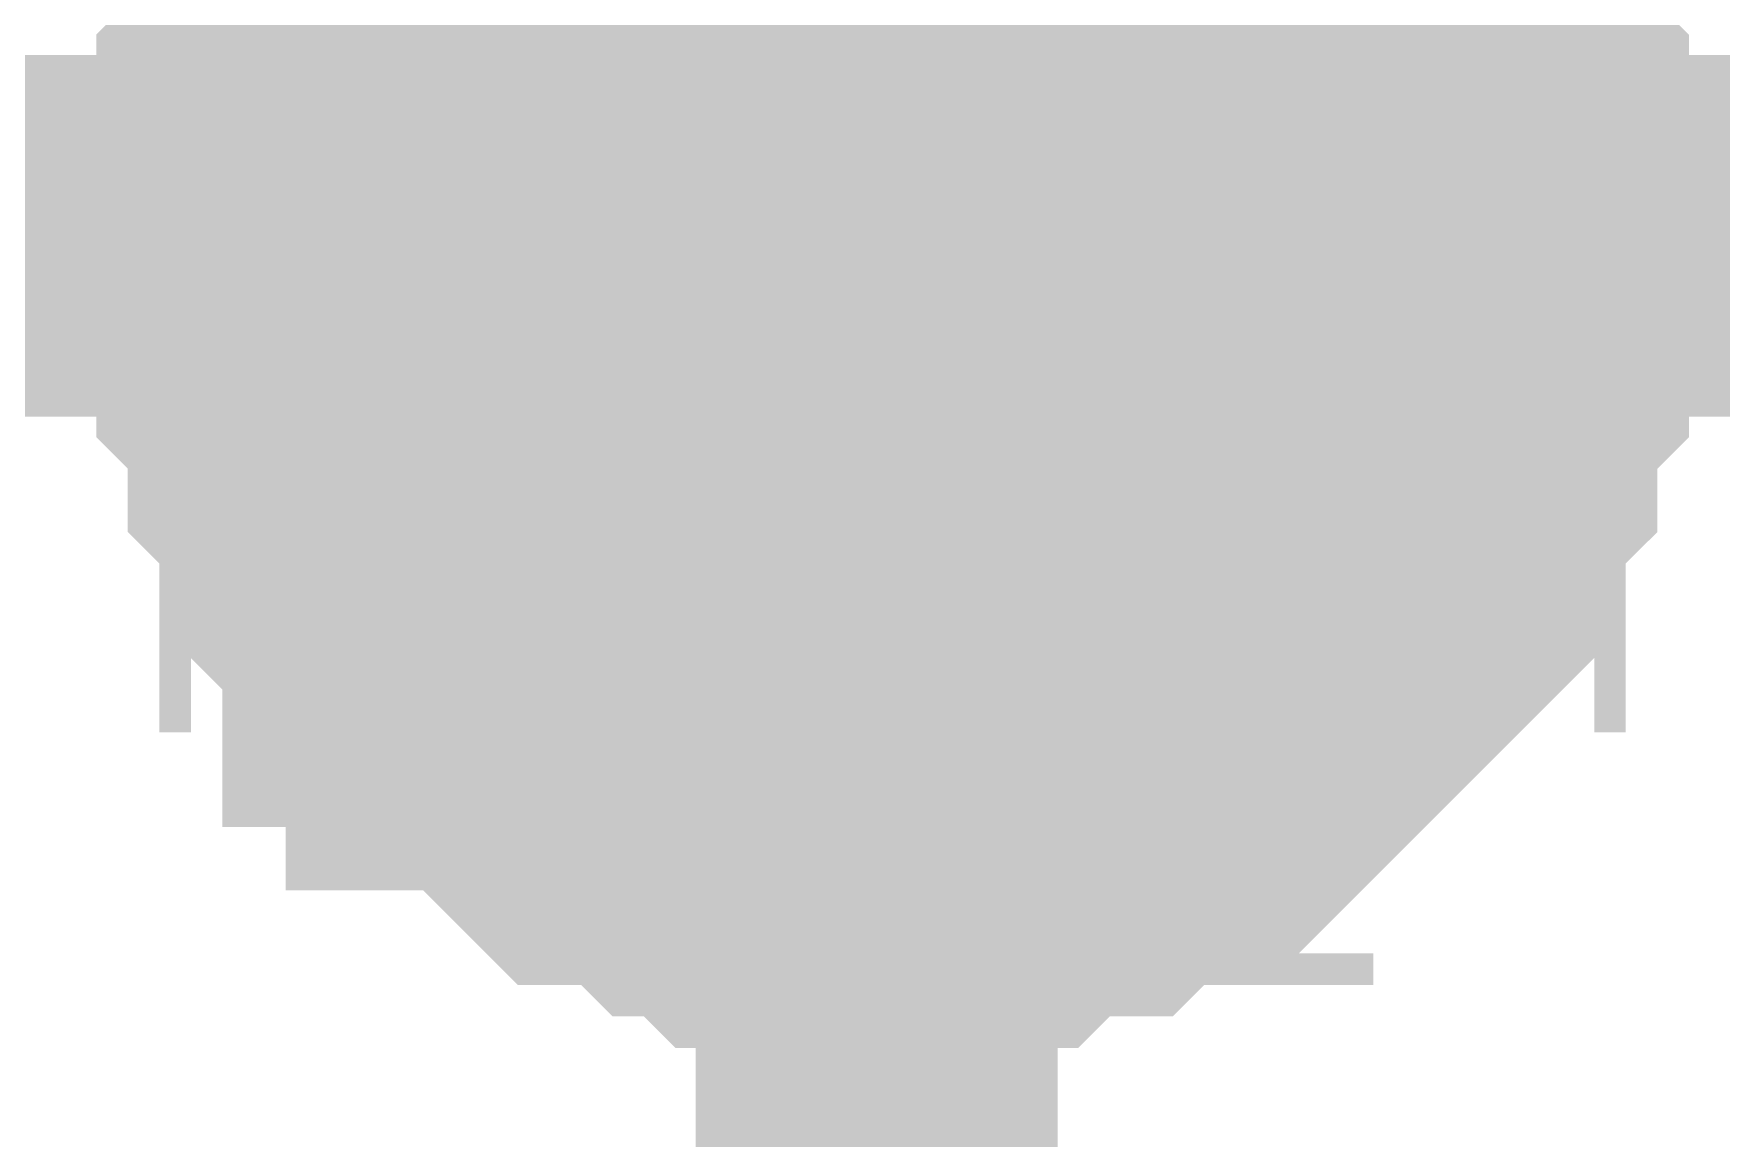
# Model space of a CAD drawing. Header units: inches. Extents: x 0 to 841, y 0 to 594.
# Drawn here: x 609.304 to 610.701, y 396.751 to 397.666 of the extents above; entities that cross this region are included whole.
import ezdxf

# ---------------------------------------------------------------- set-up
doc = ezdxf.new("R2010")
doc.units = ezdxf.units.IN
doc.layers.add('Sheet', color=255, linetype='Continuous')

msp = doc.modelspace()

# ---------------------------------------------------------------- linework, layer by layer
at = {"layer": 'Sheet'}
for points in [[(610.002, 397.4982, 0.2997, 0.2997, 0), (610.002, 372.4912, 0.2997, 0.2997, 0), (610.002, 329.9768, 0.2997, 0.2997, 0), (782.5188, 329.9768, 0.2997, 0.2997, 0), (782.5188, 437.4779, 0.2997, 0.2997, 0), (790.0184, 437.4779, 0.2997, 0.2997, 0)], [(609.5055, 397.4982, 0.2997, 0.2997, 0), (609.5055, 397.5243, 0.2997, 0.2997, 0), (609.5055, 397.5504, 0.2997, 0.2997, 0), (609.5055, 397.5765, 0.2997, 0.2997, 0), (609.5055, 397.6027, 0.2997, 0.2997, 0), (609.5316, 397.6288, 0.2997, 0.2997, 0), (609.5316, 397.6288, 0.2997, 0.2997, 0), (609.5316, 397.6549, 0.2997, 0.2997, 0), (609.5578, 397.6811, 0.2997, 0.2997, 0), (609.5578, 397.7072, 0.2997, 0.2997, 0), (609.5578, 397.7333, 0.2997, 0.2997, 0), (609.5839, 397.7595, 0.2997, 0.2997, 0), (609.5839, 397.7595, 0.2997, 0.2997, 0), (609.61, 397.7856, 0.2997, 0.2997, 0), (609.61, 397.8117, 0.2997, 0.2997, 0), (609.6362, 397.8379, 0.2997, 0.2997, 0)], [(609.5055, 397.4982, 0.2997, 0.2997, 0), (609.5055, 397.5243, 0.2997, 0.2997, 0), (609.5055, 397.5504, 0.2997, 0.2997, 0), (609.5055, 397.5765, 0.2997, 0.2997, 0), (609.5055, 397.6027, 0.2997, 0.2997, 0), (609.5316, 397.6288, 0.2997, 0.2997, 0), (609.5316, 397.6288, 0.2997, 0.2997, 0), (609.5316, 397.6549, 0.2997, 0.2997, 0), (609.5578, 397.6811, 0.2997, 0.2997, 0), (609.5578, 397.7072, 0.2997, 0.2997, 0), (609.5578, 397.7333, 0.2997, 0.2997, 0), (609.5839, 397.7595, 0.2997, 0.2997, 0), (609.5839, 397.7595, 0.2997, 0.2997, 0), (609.61, 397.7856, 0.2997, 0.2997, 0), (609.61, 397.8117, 0.2997, 0.2997, 0), (609.6362, 397.8379, 0.2997, 0.2997, 0)], [(609.5055, 397.4982, 0.2997, 0.2997, 0), (609.5055, 397.5243, 0.2997, 0.2997, 0), (609.5055, 397.5504, 0.2997, 0.2997, 0), (609.5055, 397.5765, 0.2997, 0.2997, 0), (609.5055, 397.6027, 0.2997, 0.2997, 0), (609.5316, 397.6288, 0.2997, 0.2997, 0), (609.5316, 397.6288, 0.2997, 0.2997, 0), (609.5316, 397.6549, 0.2997, 0.2997, 0), (609.5578, 397.6811, 0.2997, 0.2997, 0), (609.5578, 397.7072, 0.2997, 0.2997, 0), (609.5578, 397.7333, 0.2997, 0.2997, 0), (609.5839, 397.7595, 0.2997, 0.2997, 0), (609.5839, 397.7595, 0.2997, 0.2997, 0), (609.61, 397.7856, 0.2997, 0.2997, 0), (609.61, 397.8117, 0.2997, 0.2997, 0), (609.6362, 397.8379, 0.2997, 0.2997, 0)], [(609.5055, 397.4982, 0.2997, 0.2997, 0), (609.5055, 397.5243, 0.2997, 0.2997, 0), (609.5055, 397.5504, 0.2997, 0.2997, 0), (609.5055, 397.5765, 0.2997, 0.2997, 0), (609.5055, 397.6027, 0.2997, 0.2997, 0), (609.5316, 397.6288, 0.2997, 0.2997, 0), (609.5316, 397.6288, 0.2997, 0.2997, 0), (609.5316, 397.6549, 0.2997, 0.2997, 0), (609.5578, 397.6811, 0.2997, 0.2997, 0), (609.5578, 397.7072, 0.2997, 0.2997, 0), (609.5578, 397.7333, 0.2997, 0.2997, 0), (609.5839, 397.7595, 0.2997, 0.2997, 0), (609.5839, 397.7595, 0.2997, 0.2997, 0), (609.61, 397.7856, 0.2997, 0.2997, 0), (609.61, 397.8117, 0.2997, 0.2997, 0), (609.6362, 397.8379, 0.2997, 0.2997, 0)], [(610.394, 397.8379, 0.2997, 0.2997, 0), (610.394, 397.8117, 0.2997, 0.2997, 0), (610.4201, 397.7856, 0.2997, 0.2997, 0), (610.4462, 397.7595, 0.2997, 0.2997, 0), (610.4462, 397.7595, 0.2997, 0.2997, 0), (610.4723, 397.7333, 0.2997, 0.2997, 0), (610.4723, 397.7072, 0.2997, 0.2997, 0), (610.4723, 397.6811, 0.2997, 0.2997, 0), (610.4985, 397.6549, 0.2997, 0.2997, 0), (610.4985, 397.6288, 0.2997, 0.2997, 0), (610.4985, 397.6288, 0.2997, 0.2997, 0), (610.5246, 397.6027, 0.2997, 0.2997, 0), (610.5246, 397.5765, 0.2997, 0.2997, 0), (610.5246, 397.5504, 0.2997, 0.2997, 0), (610.5246, 397.5243, 0.2997, 0.2997, 0), (610.5246, 397.4982, 0.2997, 0.2997, 0)], [(610.394, 397.8379, 0.2997, 0.2997, 0), (610.394, 397.8117, 0.2997, 0.2997, 0), (610.4201, 397.7856, 0.2997, 0.2997, 0), (610.4462, 397.7595, 0.2997, 0.2997, 0), (610.4462, 397.7595, 0.2997, 0.2997, 0), (610.4723, 397.7333, 0.2997, 0.2997, 0), (610.4723, 397.7072, 0.2997, 0.2997, 0), (610.4723, 397.6811, 0.2997, 0.2997, 0), (610.4985, 397.6549, 0.2997, 0.2997, 0), (610.4985, 397.6288, 0.2997, 0.2997, 0), (610.4985, 397.6288, 0.2997, 0.2997, 0), (610.5246, 397.6027, 0.2997, 0.2997, 0), (610.5246, 397.5765, 0.2997, 0.2997, 0), (610.5246, 397.5504, 0.2997, 0.2997, 0), (610.5246, 397.5243, 0.2997, 0.2997, 0), (610.5246, 397.4982, 0.2997, 0.2997, 0)], [(610.394, 397.8379, 0.2997, 0.2997, 0), (610.394, 397.8117, 0.2997, 0.2997, 0), (610.4201, 397.7856, 0.2997, 0.2997, 0), (610.4462, 397.7595, 0.2997, 0.2997, 0), (610.4462, 397.7595, 0.2997, 0.2997, 0), (610.4723, 397.7333, 0.2997, 0.2997, 0), (610.4723, 397.7072, 0.2997, 0.2997, 0), (610.4723, 397.6811, 0.2997, 0.2997, 0), (610.4985, 397.6549, 0.2997, 0.2997, 0), (610.4985, 397.6288, 0.2997, 0.2997, 0), (610.4985, 397.6288, 0.2997, 0.2997, 0), (610.5246, 397.6027, 0.2997, 0.2997, 0), (610.5246, 397.5765, 0.2997, 0.2997, 0), (610.5246, 397.5504, 0.2997, 0.2997, 0), (610.5246, 397.5243, 0.2997, 0.2997, 0), (610.5246, 397.4982, 0.2997, 0.2997, 0)], [(610.394, 397.8379, 0.2997, 0.2997, 0), (610.394, 397.8117, 0.2997, 0.2997, 0), (610.4201, 397.7856, 0.2997, 0.2997, 0), (610.4462, 397.7595, 0.2997, 0.2997, 0), (610.4462, 397.7595, 0.2997, 0.2997, 0), (610.4723, 397.7333, 0.2997, 0.2997, 0), (610.4723, 397.7072, 0.2997, 0.2997, 0), (610.4723, 397.6811, 0.2997, 0.2997, 0), (610.4985, 397.6549, 0.2997, 0.2997, 0), (610.4985, 397.6288, 0.2997, 0.2997, 0), (610.4985, 397.6288, 0.2997, 0.2997, 0), (610.5246, 397.6027, 0.2997, 0.2997, 0), (610.5246, 397.5765, 0.2997, 0.2997, 0), (610.5246, 397.5504, 0.2997, 0.2997, 0), (610.5246, 397.5243, 0.2997, 0.2997, 0), (610.5246, 397.4982, 0.2997, 0.2997, 0)], [(609.5055, 397.4982, 0.0991, 0.0991, 0), (609.5055, 397.5243, 0.0991, 0.0991, 0), (609.5055, 397.5504, 0.0991, 0.0991, 0), (609.5055, 397.5765, 0.0991, 0.0991, 0), (609.5055, 397.6027, 0.0991, 0.0991, 0), (609.5316, 397.6288, 0.0991, 0.0991, 0), (609.5316, 397.6288, 0.0991, 0.0991, 0), (609.5316, 397.6549, 0.0991, 0.0991, 0), (609.5578, 397.6811, 0.0991, 0.0991, 0), (609.5578, 397.7072, 0.0991, 0.0991, 0), (609.5578, 397.7333, 0.0991, 0.0991, 0)], [(609.5055, 397.4982, 0.0991, 0.0991, 0), (609.5055, 397.5243, 0.0991, 0.0991, 0), (609.5055, 397.5504, 0.0991, 0.0991, 0), (609.5055, 397.5765, 0.0991, 0.0991, 0), (609.5055, 397.6027, 0.0991, 0.0991, 0), (609.5316, 397.6288, 0.0991, 0.0991, 0), (609.5316, 397.6288, 0.0991, 0.0991, 0), (609.5316, 397.6549, 0.0991, 0.0991, 0), (609.5578, 397.6811, 0.0991, 0.0991, 0), (609.5578, 397.7072, 0.0991, 0.0991, 0), (609.5578, 397.7333, 0.0991, 0.0991, 0)], [(609.5055, 397.4982, 0.0991, 0.0991, 0), (609.5055, 397.5243, 0.0991, 0.0991, 0), (609.5055, 397.5504, 0.0991, 0.0991, 0), (609.5055, 397.5765, 0.0991, 0.0991, 0), (609.5055, 397.6027, 0.0991, 0.0991, 0), (609.5316, 397.6288, 0.0991, 0.0991, 0), (609.5316, 397.6288, 0.0991, 0.0991, 0), (609.5316, 397.6549, 0.0991, 0.0991, 0), (609.5578, 397.6811, 0.0991, 0.0991, 0), (609.5578, 397.7072, 0.0991, 0.0991, 0), (609.5578, 397.7333, 0.0991, 0.0991, 0)], [(609.5055, 397.4982, 0.0991, 0.0991, 0), (609.5055, 397.5243, 0.0991, 0.0991, 0), (609.5055, 397.5504, 0.0991, 0.0991, 0), (609.5055, 397.5765, 0.0991, 0.0991, 0), (609.5055, 397.6027, 0.0991, 0.0991, 0), (609.5316, 397.6288, 0.0991, 0.0991, 0), (609.5316, 397.6288, 0.0991, 0.0991, 0), (609.5316, 397.6549, 0.0991, 0.0991, 0), (609.5578, 397.6811, 0.0991, 0.0991, 0), (609.5578, 397.7072, 0.0991, 0.0991, 0), (609.5578, 397.7333, 0.0991, 0.0991, 0)], [(610.4723, 397.7333, 0.0991, 0.0991, 0), (610.4723, 397.7072, 0.0991, 0.0991, 0), (610.4723, 397.6811, 0.0991, 0.0991, 0), (610.4985, 397.6549, 0.0991, 0.0991, 0), (610.4985, 397.6288, 0.0991, 0.0991, 0), (610.4985, 397.6288, 0.0991, 0.0991, 0), (610.5246, 397.6027, 0.0991, 0.0991, 0), (610.5246, 397.5765, 0.0991, 0.0991, 0), (610.5246, 397.5504, 0.0991, 0.0991, 0), (610.5246, 397.5243, 0.0991, 0.0991, 0), (610.5246, 397.4982, 0.0991, 0.0991, 0)], [(610.4723, 397.7333, 0.0991, 0.0991, 0), (610.4723, 397.7072, 0.0991, 0.0991, 0), (610.4723, 397.6811, 0.0991, 0.0991, 0), (610.4985, 397.6549, 0.0991, 0.0991, 0), (610.4985, 397.6288, 0.0991, 0.0991, 0), (610.4985, 397.6288, 0.0991, 0.0991, 0), (610.5246, 397.6027, 0.0991, 0.0991, 0), (610.5246, 397.5765, 0.0991, 0.0991, 0), (610.5246, 397.5504, 0.0991, 0.0991, 0), (610.5246, 397.5243, 0.0991, 0.0991, 0), (610.5246, 397.4982, 0.0991, 0.0991, 0)], [(610.4723, 397.7333, 0.0991, 0.0991, 0), (610.4723, 397.7072, 0.0991, 0.0991, 0), (610.4723, 397.6811, 0.0991, 0.0991, 0), (610.4985, 397.6549, 0.0991, 0.0991, 0), (610.4985, 397.6288, 0.0991, 0.0991, 0), (610.4985, 397.6288, 0.0991, 0.0991, 0), (610.5246, 397.6027, 0.0991, 0.0991, 0), (610.5246, 397.5765, 0.0991, 0.0991, 0), (610.5246, 397.5504, 0.0991, 0.0991, 0), (610.5246, 397.5243, 0.0991, 0.0991, 0), (610.5246, 397.4982, 0.0991, 0.0991, 0)], [(610.4723, 397.7333, 0.0991, 0.0991, 0), (610.4723, 397.7072, 0.0991, 0.0991, 0), (610.4723, 397.6811, 0.0991, 0.0991, 0), (610.4985, 397.6549, 0.0991, 0.0991, 0), (610.4985, 397.6288, 0.0991, 0.0991, 0), (610.4985, 397.6288, 0.0991, 0.0991, 0), (610.5246, 397.6027, 0.0991, 0.0991, 0), (610.5246, 397.5765, 0.0991, 0.0991, 0), (610.5246, 397.5504, 0.0991, 0.0991, 0), (610.5246, 397.5243, 0.0991, 0.0991, 0), (610.5246, 397.4982, 0.0991, 0.0991, 0)], [(620.0102, 397.4982, 0.2997, 0.2997, 0), (610.002, 397.4982, 0.2997, 0.2997, 0), (492.517, 397.4982, 0.2997, 0.2997, 0)], [(610.002, 396.9755, 0.2997, 0.2997, 0), (609.9759, 396.9755, 0.2997, 0.2997, 0), (609.9497, 396.9755, 0.2997, 0.2997, 0), (609.9236, 396.9755, 0.2997, 0.2997, 0), (609.8975, 396.9755, 0.2997, 0.2997, 0), (609.8713, 397.0017, 0.2997, 0.2997, 0), (609.8713, 397.0017, 0.2997, 0.2997, 0), (609.8452, 397.0017, 0.2997, 0.2997, 0), (609.8191, 397.0278, 0.2997, 0.2997, 0), (609.7929, 397.0278, 0.2997, 0.2997, 0), (609.7668, 397.0278, 0.2997, 0.2997, 0), (609.7407, 397.0539, 0.2997, 0.2997, 0), (609.7407, 397.0539, 0.2997, 0.2997, 0), (609.7145, 397.0801, 0.2997, 0.2997, 0), (609.6884, 397.1062, 0.2997, 0.2997, 0), (609.6623, 397.1062, 0.2997, 0.2997, 0), (609.6623, 397.1323, 0.2997, 0.2997, 0), (609.6362, 397.1585, 0.2997, 0.2997, 0), (609.61, 397.1585, 0.2997, 0.2997, 0), (609.61, 397.1846, 0.2997, 0.2997, 0), (609.5839, 397.2107, 0.2997, 0.2997, 0), (609.5839, 397.2368, 0.2997, 0.2997, 0), (609.5578, 397.2368, 0.2997, 0.2997, 0), (609.5578, 397.263, 0.2997, 0.2997, 0), (609.5578, 397.2891, 0.2997, 0.2997, 0), (609.5316, 397.3152, 0.2997, 0.2997, 0), (609.5316, 397.3414, 0.2997, 0.2997, 0), (609.5316, 397.3675, 0.2997, 0.2997, 0), (609.5055, 397.3936, 0.2997, 0.2997, 0), (609.5055, 397.4198, 0.2997, 0.2997, 0), (609.5055, 397.4459, 0.2997, 0.2997, 0), (609.5055, 397.472, 0.2997, 0.2997, 0), (609.5055, 397.4982, 0.2997, 0.2997, 0)], [(609.5055, 397.4982, 0.2997, 0.2997, 0), (609.5055, 397.4982, 0.2997, 0.2997, 0)], [(610.002, 396.9755, 0.2997, 0.2997, 0), (609.9759, 396.9755, 0.2997, 0.2997, 0), (609.9497, 396.9755, 0.2997, 0.2997, 0), (609.9236, 396.9755, 0.2997, 0.2997, 0), (609.8975, 396.9755, 0.2997, 0.2997, 0), (609.8713, 397.0017, 0.2997, 0.2997, 0), (609.8713, 397.0017, 0.2997, 0.2997, 0), (609.8452, 397.0017, 0.2997, 0.2997, 0), (609.8191, 397.0278, 0.2997, 0.2997, 0), (609.7929, 397.0278, 0.2997, 0.2997, 0), (609.7668, 397.0278, 0.2997, 0.2997, 0), (609.7407, 397.0539, 0.2997, 0.2997, 0), (609.7407, 397.0539, 0.2997, 0.2997, 0), (609.7145, 397.0801, 0.2997, 0.2997, 0), (609.6884, 397.1062, 0.2997, 0.2997, 0), (609.6623, 397.1062, 0.2997, 0.2997, 0), (609.6623, 397.1323, 0.2997, 0.2997, 0), (609.6362, 397.1585, 0.2997, 0.2997, 0), (609.61, 397.1585, 0.2997, 0.2997, 0), (609.61, 397.1846, 0.2997, 0.2997, 0), (609.5839, 397.2107, 0.2997, 0.2997, 0), (609.5839, 397.2368, 0.2997, 0.2997, 0), (609.5578, 397.2368, 0.2997, 0.2997, 0), (609.5578, 397.263, 0.2997, 0.2997, 0), (609.5578, 397.2891, 0.2997, 0.2997, 0), (609.5316, 397.3152, 0.2997, 0.2997, 0), (609.5316, 397.3414, 0.2997, 0.2997, 0), (609.5316, 397.3675, 0.2997, 0.2997, 0), (609.5055, 397.3936, 0.2997, 0.2997, 0), (609.5055, 397.4198, 0.2997, 0.2997, 0), (609.5055, 397.4459, 0.2997, 0.2997, 0), (609.5055, 397.472, 0.2997, 0.2997, 0), (609.5055, 397.4982, 0.2997, 0.2997, 0)], [(609.5055, 397.4982, 0.2997, 0.2997, 0), (609.5055, 397.4982, 0.2997, 0.2997, 0)], [(610.002, 396.9755, 0.2997, 0.2997, 0), (609.9759, 396.9755, 0.2997, 0.2997, 0), (609.9497, 396.9755, 0.2997, 0.2997, 0), (609.9236, 396.9755, 0.2997, 0.2997, 0), (609.8975, 396.9755, 0.2997, 0.2997, 0), (609.8713, 397.0017, 0.2997, 0.2997, 0), (609.8713, 397.0017, 0.2997, 0.2997, 0), (609.8452, 397.0017, 0.2997, 0.2997, 0), (609.8191, 397.0278, 0.2997, 0.2997, 0), (609.7929, 397.0278, 0.2997, 0.2997, 0), (609.7668, 397.0278, 0.2997, 0.2997, 0), (609.7407, 397.0539, 0.2997, 0.2997, 0), (609.7407, 397.0539, 0.2997, 0.2997, 0), (609.7145, 397.0801, 0.2997, 0.2997, 0), (609.6884, 397.1062, 0.2997, 0.2997, 0), (609.6623, 397.1062, 0.2997, 0.2997, 0), (609.6623, 397.1323, 0.2997, 0.2997, 0), (609.6362, 397.1585, 0.2997, 0.2997, 0), (609.61, 397.1585, 0.2997, 0.2997, 0), (609.61, 397.1846, 0.2997, 0.2997, 0), (609.5839, 397.2107, 0.2997, 0.2997, 0), (609.5839, 397.2368, 0.2997, 0.2997, 0), (609.5578, 397.2368, 0.2997, 0.2997, 0), (609.5578, 397.263, 0.2997, 0.2997, 0), (609.5578, 397.2891, 0.2997, 0.2997, 0), (609.5316, 397.3152, 0.2997, 0.2997, 0), (609.5316, 397.3414, 0.2997, 0.2997, 0), (609.5316, 397.3675, 0.2997, 0.2997, 0), (609.5055, 397.3936, 0.2997, 0.2997, 0), (609.5055, 397.4198, 0.2997, 0.2997, 0), (609.5055, 397.4459, 0.2997, 0.2997, 0), (609.5055, 397.472, 0.2997, 0.2997, 0), (609.5055, 397.4982, 0.2997, 0.2997, 0)], [(609.5055, 397.4982, 0.2997, 0.2997, 0), (609.5055, 397.4982, 0.2997, 0.2997, 0)], [(610.002, 396.9755, 0.2997, 0.2997, 0), (609.9759, 396.9755, 0.2997, 0.2997, 0), (609.9497, 396.9755, 0.2997, 0.2997, 0), (609.9236, 396.9755, 0.2997, 0.2997, 0), (609.8975, 396.9755, 0.2997, 0.2997, 0), (609.8713, 397.0017, 0.2997, 0.2997, 0), (609.8713, 397.0017, 0.2997, 0.2997, 0), (609.8452, 397.0017, 0.2997, 0.2997, 0), (609.8191, 397.0278, 0.2997, 0.2997, 0), (609.7929, 397.0278, 0.2997, 0.2997, 0), (609.7668, 397.0278, 0.2997, 0.2997, 0), (609.7407, 397.0539, 0.2997, 0.2997, 0), (609.7407, 397.0539, 0.2997, 0.2997, 0), (609.7145, 397.0801, 0.2997, 0.2997, 0), (609.6884, 397.1062, 0.2997, 0.2997, 0), (609.6623, 397.1062, 0.2997, 0.2997, 0), (609.6623, 397.1323, 0.2997, 0.2997, 0), (609.6362, 397.1585, 0.2997, 0.2997, 0), (609.61, 397.1585, 0.2997, 0.2997, 0), (609.61, 397.1846, 0.2997, 0.2997, 0), (609.5839, 397.2107, 0.2997, 0.2997, 0), (609.5839, 397.2368, 0.2997, 0.2997, 0), (609.5578, 397.2368, 0.2997, 0.2997, 0), (609.5578, 397.263, 0.2997, 0.2997, 0), (609.5578, 397.2891, 0.2997, 0.2997, 0), (609.5316, 397.3152, 0.2997, 0.2997, 0), (609.5316, 397.3414, 0.2997, 0.2997, 0), (609.5316, 397.3675, 0.2997, 0.2997, 0), (609.5055, 397.3936, 0.2997, 0.2997, 0), (609.5055, 397.4198, 0.2997, 0.2997, 0), (609.5055, 397.4459, 0.2997, 0.2997, 0), (609.5055, 397.472, 0.2997, 0.2997, 0), (609.5055, 397.4982, 0.2997, 0.2997, 0)], [(609.5055, 397.4982, 0.2997, 0.2997, 0), (609.5055, 397.4982, 0.2997, 0.2997, 0)], [(610.5246, 397.4982, 0.2997, 0.2997, 0), (610.5246, 397.472, 0.2997, 0.2997, 0), (610.5246, 397.4459, 0.2997, 0.2997, 0), (610.5246, 397.4198, 0.2997, 0.2997, 0), (610.5246, 397.3936, 0.2997, 0.2997, 0), (610.4985, 397.3675, 0.2997, 0.2997, 0), (610.4985, 397.3414, 0.2997, 0.2997, 0), (610.4985, 397.3152, 0.2997, 0.2997, 0), (610.4723, 397.2891, 0.2997, 0.2997, 0), (610.4723, 397.263, 0.2997, 0.2997, 0), (610.4723, 397.2368, 0.2997, 0.2997, 0), (610.4462, 397.2368, 0.2997, 0.2997, 0), (610.4462, 397.2107, 0.2997, 0.2997, 0), (610.4201, 397.1846, 0.2997, 0.2997, 0), (610.394, 397.1585, 0.2997, 0.2997, 0), (610.394, 397.1585, 0.2997, 0.2997, 0), (610.3678, 397.1323, 0.2997, 0.2997, 0), (610.3417, 397.1062, 0.2997, 0.2997, 0), (610.3417, 397.1062, 0.2997, 0.2997, 0), (610.3156, 397.0801, 0.2997, 0.2997, 0), (610.2894, 397.0539, 0.2997, 0.2997, 0), (610.2633, 397.0539, 0.2997, 0.2997, 0), (610.2633, 397.0278, 0.2997, 0.2997, 0), (610.2372, 397.0278, 0.2997, 0.2997, 0), (610.211, 397.0278, 0.2997, 0.2997, 0), (610.1849, 397.0017, 0.2997, 0.2997, 0), (610.1588, 397.0017, 0.2997, 0.2997, 0), (610.1326, 397.0017, 0.2997, 0.2997, 0), (610.1065, 396.9755, 0.2997, 0.2997, 0), (610.0804, 396.9755, 0.2997, 0.2997, 0), (610.0543, 396.9755, 0.2997, 0.2997, 0), (610.0281, 396.9755, 0.2997, 0.2997, 0), (610.002, 396.9755, 0.2997, 0.2997, 0)], [(610.5246, 397.4982, 0.2997, 0.2997, 0), (610.5246, 397.472, 0.2997, 0.2997, 0), (610.5246, 397.4459, 0.2997, 0.2997, 0), (610.5246, 397.4198, 0.2997, 0.2997, 0), (610.5246, 397.3936, 0.2997, 0.2997, 0), (610.4985, 397.3675, 0.2997, 0.2997, 0), (610.4985, 397.3414, 0.2997, 0.2997, 0), (610.4985, 397.3152, 0.2997, 0.2997, 0), (610.4723, 397.2891, 0.2997, 0.2997, 0), (610.4723, 397.263, 0.2997, 0.2997, 0), (610.4723, 397.2368, 0.2997, 0.2997, 0), (610.4462, 397.2368, 0.2997, 0.2997, 0), (610.4462, 397.2107, 0.2997, 0.2997, 0), (610.4201, 397.1846, 0.2997, 0.2997, 0), (610.394, 397.1585, 0.2997, 0.2997, 0), (610.394, 397.1585, 0.2997, 0.2997, 0), (610.3678, 397.1323, 0.2997, 0.2997, 0), (610.3417, 397.1062, 0.2997, 0.2997, 0), (610.3417, 397.1062, 0.2997, 0.2997, 0), (610.3156, 397.0801, 0.2997, 0.2997, 0), (610.2894, 397.0539, 0.2997, 0.2997, 0), (610.2633, 397.0539, 0.2997, 0.2997, 0), (610.2633, 397.0278, 0.2997, 0.2997, 0), (610.2372, 397.0278, 0.2997, 0.2997, 0), (610.211, 397.0278, 0.2997, 0.2997, 0), (610.1849, 397.0017, 0.2997, 0.2997, 0), (610.1588, 397.0017, 0.2997, 0.2997, 0), (610.1326, 397.0017, 0.2997, 0.2997, 0), (610.1065, 396.9755, 0.2997, 0.2997, 0), (610.0804, 396.9755, 0.2997, 0.2997, 0), (610.0543, 396.9755, 0.2997, 0.2997, 0), (610.0281, 396.9755, 0.2997, 0.2997, 0), (610.002, 396.9755, 0.2997, 0.2997, 0)], [(610.5246, 397.4982, 0.2997, 0.2997, 0), (610.5246, 397.472, 0.2997, 0.2997, 0), (610.5246, 397.4459, 0.2997, 0.2997, 0), (610.5246, 397.4198, 0.2997, 0.2997, 0), (610.5246, 397.3936, 0.2997, 0.2997, 0), (610.4985, 397.3675, 0.2997, 0.2997, 0), (610.4985, 397.3414, 0.2997, 0.2997, 0), (610.4985, 397.3152, 0.2997, 0.2997, 0), (610.4723, 397.2891, 0.2997, 0.2997, 0), (610.4723, 397.263, 0.2997, 0.2997, 0), (610.4723, 397.2368, 0.2997, 0.2997, 0), (610.4462, 397.2368, 0.2997, 0.2997, 0), (610.4462, 397.2107, 0.2997, 0.2997, 0), (610.4201, 397.1846, 0.2997, 0.2997, 0), (610.394, 397.1585, 0.2997, 0.2997, 0), (610.394, 397.1585, 0.2997, 0.2997, 0), (610.3678, 397.1323, 0.2997, 0.2997, 0), (610.3417, 397.1062, 0.2997, 0.2997, 0), (610.3417, 397.1062, 0.2997, 0.2997, 0), (610.3156, 397.0801, 0.2997, 0.2997, 0), (610.2894, 397.0539, 0.2997, 0.2997, 0), (610.2633, 397.0539, 0.2997, 0.2997, 0), (610.2633, 397.0278, 0.2997, 0.2997, 0), (610.2372, 397.0278, 0.2997, 0.2997, 0), (610.211, 397.0278, 0.2997, 0.2997, 0), (610.1849, 397.0017, 0.2997, 0.2997, 0), (610.1588, 397.0017, 0.2997, 0.2997, 0), (610.1326, 397.0017, 0.2997, 0.2997, 0), (610.1065, 396.9755, 0.2997, 0.2997, 0), (610.0804, 396.9755, 0.2997, 0.2997, 0), (610.0543, 396.9755, 0.2997, 0.2997, 0), (610.0281, 396.9755, 0.2997, 0.2997, 0), (610.002, 396.9755, 0.2997, 0.2997, 0)], [(610.5246, 397.4982, 0.2997, 0.2997, 0), (610.5246, 397.472, 0.2997, 0.2997, 0), (610.5246, 397.4459, 0.2997, 0.2997, 0), (610.5246, 397.4198, 0.2997, 0.2997, 0), (610.5246, 397.3936, 0.2997, 0.2997, 0), (610.4985, 397.3675, 0.2997, 0.2997, 0), (610.4985, 397.3414, 0.2997, 0.2997, 0), (610.4985, 397.3152, 0.2997, 0.2997, 0), (610.4723, 397.2891, 0.2997, 0.2997, 0), (610.4723, 397.263, 0.2997, 0.2997, 0), (610.4723, 397.2368, 0.2997, 0.2997, 0), (610.4462, 397.2368, 0.2997, 0.2997, 0), (610.4462, 397.2107, 0.2997, 0.2997, 0), (610.4201, 397.1846, 0.2997, 0.2997, 0), (610.394, 397.1585, 0.2997, 0.2997, 0), (610.394, 397.1585, 0.2997, 0.2997, 0), (610.3678, 397.1323, 0.2997, 0.2997, 0), (610.3417, 397.1062, 0.2997, 0.2997, 0), (610.3417, 397.1062, 0.2997, 0.2997, 0), (610.3156, 397.0801, 0.2997, 0.2997, 0), (610.2894, 397.0539, 0.2997, 0.2997, 0), (610.2633, 397.0539, 0.2997, 0.2997, 0), (610.2633, 397.0278, 0.2997, 0.2997, 0), (610.2372, 397.0278, 0.2997, 0.2997, 0), (610.211, 397.0278, 0.2997, 0.2997, 0), (610.1849, 397.0017, 0.2997, 0.2997, 0), (610.1588, 397.0017, 0.2997, 0.2997, 0), (610.1326, 397.0017, 0.2997, 0.2997, 0), (610.1065, 396.9755, 0.2997, 0.2997, 0), (610.0804, 396.9755, 0.2997, 0.2997, 0), (610.0543, 396.9755, 0.2997, 0.2997, 0), (610.0281, 396.9755, 0.2997, 0.2997, 0), (610.002, 396.9755, 0.2997, 0.2997, 0)], [(610.5246, 397.4982, 0.2997, 0.2997, 0), (610.5246, 397.4982, 0.2997, 0.2997, 0), (610.5246, 397.4982, 0.2997, 0.2997, 0), (610.5246, 397.4982, 0.2997, 0.2997, 0), (610.5246, 397.4982, 0.2997, 0.2997, 0), (610.5246, 397.4982, 0.2997, 0.2997, 0), (610.5246, 397.4982, 0.2997, 0.2997, 0), (610.5246, 397.4982, 0.2997, 0.2997, 0), (610.5246, 397.4982, 0.2997, 0.2997, 0), (610.5246, 397.4982, 0.2997, 0.2997, 0), (610.5246, 397.4982, 0.2997, 0.2997, 0), (610.5246, 397.4982, 0.2997, 0.2997, 0), (610.5246, 397.4982, 0.2997, 0.2997, 0), (610.5246, 397.4982, 0.2997, 0.2997, 0), (610.5246, 397.4982, 0.2997, 0.2997, 0), (610.5246, 397.4982, 0.2997, 0.2997, 0), (610.5246, 397.4982, 0.2997, 0.2997, 0), (610.5246, 397.4982, 0.2997, 0.2997, 0), (610.5246, 397.4982, 0.2997, 0.2997, 0), (610.5246, 397.4982, 0.2997, 0.2997, 0), (610.5246, 397.4982, 0.2997, 0.2997, 0), (610.5246, 397.4982, 0.2997, 0.2997, 0), (610.5246, 397.4982, 0.2997, 0.2997, 0), (610.5246, 397.4982, 0.2997, 0.2997, 0), (610.5246, 397.4982, 0.2997, 0.2997, 0), (610.5246, 397.4982, 0.2997, 0.2997, 0), (610.5246, 397.4982, 0.2997, 0.2997, 0), (610.5246, 397.4982, 0.2997, 0.2997, 0), (610.5246, 397.4982, 0.2997, 0.2997, 0), (610.5246, 397.4982, 0.2997, 0.2997, 0), (610.5246, 397.4982, 0.2997, 0.2997, 0), (610.5246, 397.4982, 0.2997, 0.2997, 0), (610.5246, 397.4982, 0.2997, 0.2997, 0)], [(610.5246, 397.4982, 0.2997, 0.2997, 0), (610.5246, 397.4982, 0.2997, 0.2997, 0)], [(610.5246, 397.4982, 0.2997, 0.2997, 0), (610.5246, 397.4982, 0.2997, 0.2997, 0), (610.5246, 397.4982, 0.2997, 0.2997, 0), (610.5246, 397.4982, 0.2997, 0.2997, 0), (610.5246, 397.4982, 0.2997, 0.2997, 0), (610.5246, 397.4982, 0.2997, 0.2997, 0), (610.5246, 397.4982, 0.2997, 0.2997, 0), (610.5246, 397.4982, 0.2997, 0.2997, 0), (610.5246, 397.4982, 0.2997, 0.2997, 0), (610.5246, 397.4982, 0.2997, 0.2997, 0), (610.5246, 397.4982, 0.2997, 0.2997, 0), (610.5246, 397.4982, 0.2997, 0.2997, 0), (610.5246, 397.4982, 0.2997, 0.2997, 0), (610.5246, 397.4982, 0.2997, 0.2997, 0), (610.5246, 397.4982, 0.2997, 0.2997, 0), (610.5246, 397.4982, 0.2997, 0.2997, 0), (610.5246, 397.4982, 0.2997, 0.2997, 0), (610.5246, 397.4982, 0.2997, 0.2997, 0), (610.5246, 397.4982, 0.2997, 0.2997, 0), (610.5246, 397.4982, 0.2997, 0.2997, 0), (610.5246, 397.4982, 0.2997, 0.2997, 0), (610.5246, 397.4982, 0.2997, 0.2997, 0), (610.5246, 397.4982, 0.2997, 0.2997, 0), (610.5246, 397.4982, 0.2997, 0.2997, 0), (610.5246, 397.4982, 0.2997, 0.2997, 0), (610.5246, 397.4982, 0.2997, 0.2997, 0), (610.5246, 397.4982, 0.2997, 0.2997, 0), (610.5246, 397.4982, 0.2997, 0.2997, 0), (610.5246, 397.4982, 0.2997, 0.2997, 0), (610.5246, 397.4982, 0.2997, 0.2997, 0), (610.5246, 397.4982, 0.2997, 0.2997, 0), (610.5246, 397.4982, 0.2997, 0.2997, 0), (610.5246, 397.4982, 0.2997, 0.2997, 0)], [(610.5246, 397.4982, 0.2997, 0.2997, 0), (610.5246, 397.4982, 0.2997, 0.2997, 0)], [(610.5246, 397.4982, 0.2997, 0.2997, 0), (610.5246, 397.4982, 0.2997, 0.2997, 0), (610.5246, 397.4982, 0.2997, 0.2997, 0), (610.5246, 397.4982, 0.2997, 0.2997, 0), (610.5246, 397.4982, 0.2997, 0.2997, 0), (610.5246, 397.4982, 0.2997, 0.2997, 0), (610.5246, 397.4982, 0.2997, 0.2997, 0), (610.5246, 397.4982, 0.2997, 0.2997, 0), (610.5246, 397.4982, 0.2997, 0.2997, 0), (610.5246, 397.4982, 0.2997, 0.2997, 0), (610.5246, 397.4982, 0.2997, 0.2997, 0), (610.5246, 397.4982, 0.2997, 0.2997, 0), (610.5246, 397.4982, 0.2997, 0.2997, 0), (610.5246, 397.4982, 0.2997, 0.2997, 0), (610.5246, 397.4982, 0.2997, 0.2997, 0), (610.5246, 397.4982, 0.2997, 0.2997, 0), (610.5246, 397.4982, 0.2997, 0.2997, 0), (610.5246, 397.4982, 0.2997, 0.2997, 0), (610.5246, 397.4982, 0.2997, 0.2997, 0), (610.5246, 397.4982, 0.2997, 0.2997, 0), (610.5246, 397.4982, 0.2997, 0.2997, 0), (610.5246, 397.4982, 0.2997, 0.2997, 0), (610.5246, 397.4982, 0.2997, 0.2997, 0), (610.5246, 397.4982, 0.2997, 0.2997, 0), (610.5246, 397.4982, 0.2997, 0.2997, 0), (610.5246, 397.4982, 0.2997, 0.2997, 0), (610.5246, 397.4982, 0.2997, 0.2997, 0), (610.5246, 397.4982, 0.2997, 0.2997, 0), (610.5246, 397.4982, 0.2997, 0.2997, 0), (610.5246, 397.4982, 0.2997, 0.2997, 0), (610.5246, 397.4982, 0.2997, 0.2997, 0), (610.5246, 397.4982, 0.2997, 0.2997, 0), (610.5246, 397.4982, 0.2997, 0.2997, 0)], [(610.5246, 397.4982, 0.2997, 0.2997, 0), (610.5246, 397.4982, 0.2997, 0.2997, 0)], [(610.5246, 397.4982, 0.2997, 0.2997, 0), (610.5246, 397.4982, 0.2997, 0.2997, 0), (610.5246, 397.4982, 0.2997, 0.2997, 0), (610.5246, 397.4982, 0.2997, 0.2997, 0), (610.5246, 397.4982, 0.2997, 0.2997, 0), (610.5246, 397.4982, 0.2997, 0.2997, 0), (610.5246, 397.4982, 0.2997, 0.2997, 0), (610.5246, 397.4982, 0.2997, 0.2997, 0), (610.5246, 397.4982, 0.2997, 0.2997, 0), (610.5246, 397.4982, 0.2997, 0.2997, 0), (610.5246, 397.4982, 0.2997, 0.2997, 0), (610.5246, 397.4982, 0.2997, 0.2997, 0), (610.5246, 397.4982, 0.2997, 0.2997, 0), (610.5246, 397.4982, 0.2997, 0.2997, 0), (610.5246, 397.4982, 0.2997, 0.2997, 0), (610.5246, 397.4982, 0.2997, 0.2997, 0), (610.5246, 397.4982, 0.2997, 0.2997, 0), (610.5246, 397.4982, 0.2997, 0.2997, 0), (610.5246, 397.4982, 0.2997, 0.2997, 0), (610.5246, 397.4982, 0.2997, 0.2997, 0), (610.5246, 397.4982, 0.2997, 0.2997, 0), (610.5246, 397.4982, 0.2997, 0.2997, 0), (610.5246, 397.4982, 0.2997, 0.2997, 0), (610.5246, 397.4982, 0.2997, 0.2997, 0), (610.5246, 397.4982, 0.2997, 0.2997, 0), (610.5246, 397.4982, 0.2997, 0.2997, 0), (610.5246, 397.4982, 0.2997, 0.2997, 0), (610.5246, 397.4982, 0.2997, 0.2997, 0), (610.5246, 397.4982, 0.2997, 0.2997, 0), (610.5246, 397.4982, 0.2997, 0.2997, 0), (610.5246, 397.4982, 0.2997, 0.2997, 0), (610.5246, 397.4982, 0.2997, 0.2997, 0), (610.5246, 397.4982, 0.2997, 0.2997, 0)], [(610.5246, 397.4982, 0.2997, 0.2997, 0), (610.5246, 397.4982, 0.2997, 0.2997, 0)], [(610.002, 396.9755, 0.0991, 0.0991, 0), (609.9759, 396.9755, 0.0991, 0.0991, 0), (609.9497, 396.9755, 0.0991, 0.0991, 0), (609.9236, 396.9755, 0.0991, 0.0991, 0), (609.8975, 396.9755, 0.0991, 0.0991, 0), (609.8713, 397.0017, 0.0991, 0.0991, 0), (609.8713, 397.0017, 0.0991, 0.0991, 0), (609.8452, 397.0017, 0.0991, 0.0991, 0), (609.8191, 397.0278, 0.0991, 0.0991, 0), (609.7929, 397.0278, 0.0991, 0.0991, 0), (609.7668, 397.0278, 0.0991, 0.0991, 0), (609.7407, 397.0539, 0.0991, 0.0991, 0), (609.7407, 397.0539, 0.0991, 0.0991, 0), (609.7145, 397.0801, 0.0991, 0.0991, 0), (609.6884, 397.1062, 0.0991, 0.0991, 0), (609.6623, 397.1062, 0.0991, 0.0991, 0), (609.6623, 397.1323, 0.0991, 0.0991, 0), (609.6362, 397.1585, 0.0991, 0.0991, 0), (609.61, 397.1585, 0.0991, 0.0991, 0), (609.61, 397.1846, 0.0991, 0.0991, 0), (609.5839, 397.2107, 0.0991, 0.0991, 0), (609.5839, 397.2368, 0.0991, 0.0991, 0), (609.5578, 397.2368, 0.0991, 0.0991, 0), (609.5578, 397.263, 0.0991, 0.0991, 0), (609.5578, 397.2891, 0.0991, 0.0991, 0), (609.5316, 397.3152, 0.0991, 0.0991, 0), (609.5316, 397.3414, 0.0991, 0.0991, 0), (609.5316, 397.3675, 0.0991, 0.0991, 0), (609.5055, 397.3936, 0.0991, 0.0991, 0), (609.5055, 397.4198, 0.0991, 0.0991, 0), (609.5055, 397.4459, 0.0991, 0.0991, 0), (609.5055, 397.472, 0.0991, 0.0991, 0), (609.5055, 397.4982, 0.0991, 0.0991, 0)], [(609.5055, 397.4982, 0.0991, 0.0991, 0), (609.5055, 397.4982, 0.0991, 0.0991, 0)], [(610.002, 396.9755, 0.0991, 0.0991, 0), (609.9759, 396.9755, 0.0991, 0.0991, 0), (609.9497, 396.9755, 0.0991, 0.0991, 0), (609.9236, 396.9755, 0.0991, 0.0991, 0), (609.8975, 396.9755, 0.0991, 0.0991, 0), (609.8713, 397.0017, 0.0991, 0.0991, 0), (609.8713, 397.0017, 0.0991, 0.0991, 0), (609.8452, 397.0017, 0.0991, 0.0991, 0), (609.8191, 397.0278, 0.0991, 0.0991, 0), (609.7929, 397.0278, 0.0991, 0.0991, 0), (609.7668, 397.0278, 0.0991, 0.0991, 0), (609.7407, 397.0539, 0.0991, 0.0991, 0), (609.7407, 397.0539, 0.0991, 0.0991, 0), (609.7145, 397.0801, 0.0991, 0.0991, 0), (609.6884, 397.1062, 0.0991, 0.0991, 0), (609.6623, 397.1062, 0.0991, 0.0991, 0), (609.6623, 397.1323, 0.0991, 0.0991, 0), (609.6362, 397.1585, 0.0991, 0.0991, 0), (609.61, 397.1585, 0.0991, 0.0991, 0), (609.61, 397.1846, 0.0991, 0.0991, 0), (609.5839, 397.2107, 0.0991, 0.0991, 0), (609.5839, 397.2368, 0.0991, 0.0991, 0), (609.5578, 397.2368, 0.0991, 0.0991, 0), (609.5578, 397.263, 0.0991, 0.0991, 0), (609.5578, 397.2891, 0.0991, 0.0991, 0), (609.5316, 397.3152, 0.0991, 0.0991, 0), (609.5316, 397.3414, 0.0991, 0.0991, 0), (609.5316, 397.3675, 0.0991, 0.0991, 0), (609.5055, 397.3936, 0.0991, 0.0991, 0), (609.5055, 397.4198, 0.0991, 0.0991, 0), (609.5055, 397.4459, 0.0991, 0.0991, 0), (609.5055, 397.472, 0.0991, 0.0991, 0), (609.5055, 397.4982, 0.0991, 0.0991, 0)], [(609.5055, 397.4982, 0.0991, 0.0991, 0), (609.5055, 397.4982, 0.0991, 0.0991, 0)], [(610.002, 396.9755, 0.0991, 0.0991, 0), (609.9759, 396.9755, 0.0991, 0.0991, 0), (609.9497, 396.9755, 0.0991, 0.0991, 0), (609.9236, 396.9755, 0.0991, 0.0991, 0), (609.8975, 396.9755, 0.0991, 0.0991, 0), (609.8713, 397.0017, 0.0991, 0.0991, 0), (609.8713, 397.0017, 0.0991, 0.0991, 0), (609.8452, 397.0017, 0.0991, 0.0991, 0), (609.8191, 397.0278, 0.0991, 0.0991, 0), (609.7929, 397.0278, 0.0991, 0.0991, 0), (609.7668, 397.0278, 0.0991, 0.0991, 0), (609.7407, 397.0539, 0.0991, 0.0991, 0), (609.7407, 397.0539, 0.0991, 0.0991, 0), (609.7145, 397.0801, 0.0991, 0.0991, 0), (609.6884, 397.1062, 0.0991, 0.0991, 0), (609.6623, 397.1062, 0.0991, 0.0991, 0), (609.6623, 397.1323, 0.0991, 0.0991, 0), (609.6362, 397.1585, 0.0991, 0.0991, 0), (609.61, 397.1585, 0.0991, 0.0991, 0), (609.61, 397.1846, 0.0991, 0.0991, 0), (609.5839, 397.2107, 0.0991, 0.0991, 0), (609.5839, 397.2368, 0.0991, 0.0991, 0), (609.5578, 397.2368, 0.0991, 0.0991, 0), (609.5578, 397.263, 0.0991, 0.0991, 0), (609.5578, 397.2891, 0.0991, 0.0991, 0), (609.5316, 397.3152, 0.0991, 0.0991, 0), (609.5316, 397.3414, 0.0991, 0.0991, 0), (609.5316, 397.3675, 0.0991, 0.0991, 0), (609.5055, 397.3936, 0.0991, 0.0991, 0), (609.5055, 397.4198, 0.0991, 0.0991, 0), (609.5055, 397.4459, 0.0991, 0.0991, 0), (609.5055, 397.472, 0.0991, 0.0991, 0), (609.5055, 397.4982, 0.0991, 0.0991, 0)], [(609.5055, 397.4982, 0.0991, 0.0991, 0), (609.5055, 397.4982, 0.0991, 0.0991, 0)], [(610.002, 396.9755, 0.0991, 0.0991, 0), (609.9759, 396.9755, 0.0991, 0.0991, 0), (609.9497, 396.9755, 0.0991, 0.0991, 0), (609.9236, 396.9755, 0.0991, 0.0991, 0), (609.8975, 396.9755, 0.0991, 0.0991, 0), (609.8713, 397.0017, 0.0991, 0.0991, 0), (609.8713, 397.0017, 0.0991, 0.0991, 0), (609.8452, 397.0017, 0.0991, 0.0991, 0), (609.8191, 397.0278, 0.0991, 0.0991, 0), (609.7929, 397.0278, 0.0991, 0.0991, 0), (609.7668, 397.0278, 0.0991, 0.0991, 0), (609.7407, 397.0539, 0.0991, 0.0991, 0), (609.7407, 397.0539, 0.0991, 0.0991, 0), (609.7145, 397.0801, 0.0991, 0.0991, 0), (609.6884, 397.1062, 0.0991, 0.0991, 0), (609.6623, 397.1062, 0.0991, 0.0991, 0), (609.6623, 397.1323, 0.0991, 0.0991, 0), (609.6362, 397.1585, 0.0991, 0.0991, 0), (609.61, 397.1585, 0.0991, 0.0991, 0), (609.61, 397.1846, 0.0991, 0.0991, 0), (609.5839, 397.2107, 0.0991, 0.0991, 0), (609.5839, 397.2368, 0.0991, 0.0991, 0), (609.5578, 397.2368, 0.0991, 0.0991, 0), (609.5578, 397.263, 0.0991, 0.0991, 0), (609.5578, 397.2891, 0.0991, 0.0991, 0), (609.5316, 397.3152, 0.0991, 0.0991, 0), (609.5316, 397.3414, 0.0991, 0.0991, 0), (609.5316, 397.3675, 0.0991, 0.0991, 0), (609.5055, 397.3936, 0.0991, 0.0991, 0), (609.5055, 397.4198, 0.0991, 0.0991, 0), (609.5055, 397.4459, 0.0991, 0.0991, 0), (609.5055, 397.472, 0.0991, 0.0991, 0), (609.5055, 397.4982, 0.0991, 0.0991, 0)], [(609.5055, 397.4982, 0.0991, 0.0991, 0), (609.5055, 397.4982, 0.0991, 0.0991, 0)], [(610.5246, 397.4982, 0.0991, 0.0991, 0), (610.5246, 397.472, 0.0991, 0.0991, 0), (610.5246, 397.4459, 0.0991, 0.0991, 0), (610.5246, 397.4198, 0.0991, 0.0991, 0), (610.5246, 397.3936, 0.0991, 0.0991, 0), (610.4985, 397.3675, 0.0991, 0.0991, 0), (610.4985, 397.3414, 0.0991, 0.0991, 0), (610.4985, 397.3152, 0.0991, 0.0991, 0), (610.4723, 397.2891, 0.0991, 0.0991, 0), (610.4723, 397.263, 0.0991, 0.0991, 0), (610.4723, 397.2368, 0.0991, 0.0991, 0), (610.4462, 397.2368, 0.0991, 0.0991, 0), (610.4462, 397.2107, 0.0991, 0.0991, 0), (610.4201, 397.1846, 0.0991, 0.0991, 0), (610.394, 397.1585, 0.0991, 0.0991, 0), (610.394, 397.1585, 0.0991, 0.0991, 0), (610.3678, 397.1323, 0.0991, 0.0991, 0), (610.3417, 397.1062, 0.0991, 0.0991, 0), (610.3417, 397.1062, 0.0991, 0.0991, 0), (610.3156, 397.0801, 0.0991, 0.0991, 0), (610.2894, 397.0539, 0.0991, 0.0991, 0), (610.2633, 397.0539, 0.0991, 0.0991, 0), (610.2633, 397.0278, 0.0991, 0.0991, 0), (610.2372, 397.0278, 0.0991, 0.0991, 0), (610.211, 397.0278, 0.0991, 0.0991, 0), (610.1849, 397.0017, 0.0991, 0.0991, 0), (610.1588, 397.0017, 0.0991, 0.0991, 0), (610.1326, 397.0017, 0.0991, 0.0991, 0), (610.1065, 396.9755, 0.0991, 0.0991, 0), (610.0804, 396.9755, 0.0991, 0.0991, 0), (610.0543, 396.9755, 0.0991, 0.0991, 0), (610.0281, 396.9755, 0.0991, 0.0991, 0), (610.002, 396.9755, 0.0991, 0.0991, 0)], [(610.5246, 397.4982, 0.0991, 0.0991, 0), (610.5246, 397.472, 0.0991, 0.0991, 0), (610.5246, 397.4459, 0.0991, 0.0991, 0), (610.5246, 397.4198, 0.0991, 0.0991, 0), (610.5246, 397.3936, 0.0991, 0.0991, 0), (610.4985, 397.3675, 0.0991, 0.0991, 0), (610.4985, 397.3414, 0.0991, 0.0991, 0), (610.4985, 397.3152, 0.0991, 0.0991, 0), (610.4723, 397.2891, 0.0991, 0.0991, 0), (610.4723, 397.263, 0.0991, 0.0991, 0), (610.4723, 397.2368, 0.0991, 0.0991, 0), (610.4462, 397.2368, 0.0991, 0.0991, 0), (610.4462, 397.2107, 0.0991, 0.0991, 0), (610.4201, 397.1846, 0.0991, 0.0991, 0), (610.394, 397.1585, 0.0991, 0.0991, 0), (610.394, 397.1585, 0.0991, 0.0991, 0), (610.3678, 397.1323, 0.0991, 0.0991, 0), (610.3417, 397.1062, 0.0991, 0.0991, 0), (610.3417, 397.1062, 0.0991, 0.0991, 0), (610.3156, 397.0801, 0.0991, 0.0991, 0), (610.2894, 397.0539, 0.0991, 0.0991, 0), (610.2633, 397.0539, 0.0991, 0.0991, 0), (610.2633, 397.0278, 0.0991, 0.0991, 0), (610.2372, 397.0278, 0.0991, 0.0991, 0), (610.211, 397.0278, 0.0991, 0.0991, 0), (610.1849, 397.0017, 0.0991, 0.0991, 0), (610.1588, 397.0017, 0.0991, 0.0991, 0), (610.1326, 397.0017, 0.0991, 0.0991, 0), (610.1065, 396.9755, 0.0991, 0.0991, 0), (610.0804, 396.9755, 0.0991, 0.0991, 0), (610.0543, 396.9755, 0.0991, 0.0991, 0), (610.0281, 396.9755, 0.0991, 0.0991, 0), (610.002, 396.9755, 0.0991, 0.0991, 0)], [(610.5246, 397.4982, 0.0991, 0.0991, 0), (610.5246, 397.472, 0.0991, 0.0991, 0), (610.5246, 397.4459, 0.0991, 0.0991, 0), (610.5246, 397.4198, 0.0991, 0.0991, 0), (610.5246, 397.3936, 0.0991, 0.0991, 0), (610.4985, 397.3675, 0.0991, 0.0991, 0), (610.4985, 397.3414, 0.0991, 0.0991, 0), (610.4985, 397.3152, 0.0991, 0.0991, 0), (610.4723, 397.2891, 0.0991, 0.0991, 0), (610.4723, 397.263, 0.0991, 0.0991, 0), (610.4723, 397.2368, 0.0991, 0.0991, 0), (610.4462, 397.2368, 0.0991, 0.0991, 0), (610.4462, 397.2107, 0.0991, 0.0991, 0), (610.4201, 397.1846, 0.0991, 0.0991, 0), (610.394, 397.1585, 0.0991, 0.0991, 0), (610.394, 397.1585, 0.0991, 0.0991, 0), (610.3678, 397.1323, 0.0991, 0.0991, 0), (610.3417, 397.1062, 0.0991, 0.0991, 0), (610.3417, 397.1062, 0.0991, 0.0991, 0), (610.3156, 397.0801, 0.0991, 0.0991, 0), (610.2894, 397.0539, 0.0991, 0.0991, 0), (610.2633, 397.0539, 0.0991, 0.0991, 0), (610.2633, 397.0278, 0.0991, 0.0991, 0), (610.2372, 397.0278, 0.0991, 0.0991, 0), (610.211, 397.0278, 0.0991, 0.0991, 0), (610.1849, 397.0017, 0.0991, 0.0991, 0), (610.1588, 397.0017, 0.0991, 0.0991, 0), (610.1326, 397.0017, 0.0991, 0.0991, 0), (610.1065, 396.9755, 0.0991, 0.0991, 0), (610.0804, 396.9755, 0.0991, 0.0991, 0), (610.0543, 396.9755, 0.0991, 0.0991, 0), (610.0281, 396.9755, 0.0991, 0.0991, 0), (610.002, 396.9755, 0.0991, 0.0991, 0)], [(610.5246, 397.4982, 0.0991, 0.0991, 0), (610.5246, 397.472, 0.0991, 0.0991, 0), (610.5246, 397.4459, 0.0991, 0.0991, 0), (610.5246, 397.4198, 0.0991, 0.0991, 0), (610.5246, 397.3936, 0.0991, 0.0991, 0), (610.4985, 397.3675, 0.0991, 0.0991, 0), (610.4985, 397.3414, 0.0991, 0.0991, 0), (610.4985, 397.3152, 0.0991, 0.0991, 0), (610.4723, 397.2891, 0.0991, 0.0991, 0), (610.4723, 397.263, 0.0991, 0.0991, 0), (610.4723, 397.2368, 0.0991, 0.0991, 0), (610.4462, 397.2368, 0.0991, 0.0991, 0), (610.4462, 397.2107, 0.0991, 0.0991, 0), (610.4201, 397.1846, 0.0991, 0.0991, 0), (610.394, 397.1585, 0.0991, 0.0991, 0), (610.394, 397.1585, 0.0991, 0.0991, 0), (610.3678, 397.1323, 0.0991, 0.0991, 0), (610.3417, 397.1062, 0.0991, 0.0991, 0), (610.3417, 397.1062, 0.0991, 0.0991, 0), (610.3156, 397.0801, 0.0991, 0.0991, 0), (610.2894, 397.0539, 0.0991, 0.0991, 0), (610.2633, 397.0539, 0.0991, 0.0991, 0), (610.2633, 397.0278, 0.0991, 0.0991, 0), (610.2372, 397.0278, 0.0991, 0.0991, 0), (610.211, 397.0278, 0.0991, 0.0991, 0), (610.1849, 397.0017, 0.0991, 0.0991, 0), (610.1588, 397.0017, 0.0991, 0.0991, 0), (610.1326, 397.0017, 0.0991, 0.0991, 0), (610.1065, 396.9755, 0.0991, 0.0991, 0), (610.0804, 396.9755, 0.0991, 0.0991, 0), (610.0543, 396.9755, 0.0991, 0.0991, 0), (610.0281, 396.9755, 0.0991, 0.0991, 0), (610.002, 396.9755, 0.0991, 0.0991, 0)], [(610.5246, 397.4982, 0.0991, 0.0991, 0), (610.5246, 397.4982, 0.0991, 0.0991, 0), (610.5246, 397.4982, 0.0991, 0.0991, 0), (610.5246, 397.4982, 0.0991, 0.0991, 0), (610.5246, 397.4982, 0.0991, 0.0991, 0), (610.5246, 397.4982, 0.0991, 0.0991, 0), (610.5246, 397.4982, 0.0991, 0.0991, 0), (610.5246, 397.4982, 0.0991, 0.0991, 0), (610.5246, 397.4982, 0.0991, 0.0991, 0), (610.5246, 397.4982, 0.0991, 0.0991, 0), (610.5246, 397.4982, 0.0991, 0.0991, 0), (610.5246, 397.4982, 0.0991, 0.0991, 0), (610.5246, 397.4982, 0.0991, 0.0991, 0), (610.5246, 397.4982, 0.0991, 0.0991, 0), (610.5246, 397.4982, 0.0991, 0.0991, 0), (610.5246, 397.4982, 0.0991, 0.0991, 0), (610.5246, 397.4982, 0.0991, 0.0991, 0), (610.5246, 397.4982, 0.0991, 0.0991, 0), (610.5246, 397.4982, 0.0991, 0.0991, 0), (610.5246, 397.4982, 0.0991, 0.0991, 0), (610.5246, 397.4982, 0.0991, 0.0991, 0), (610.5246, 397.4982, 0.0991, 0.0991, 0), (610.5246, 397.4982, 0.0991, 0.0991, 0), (610.5246, 397.4982, 0.0991, 0.0991, 0), (610.5246, 397.4982, 0.0991, 0.0991, 0), (610.5246, 397.4982, 0.0991, 0.0991, 0), (610.5246, 397.4982, 0.0991, 0.0991, 0), (610.5246, 397.4982, 0.0991, 0.0991, 0), (610.5246, 397.4982, 0.0991, 0.0991, 0), (610.5246, 397.4982, 0.0991, 0.0991, 0), (610.5246, 397.4982, 0.0991, 0.0991, 0), (610.5246, 397.4982, 0.0991, 0.0991, 0), (610.5246, 397.4982, 0.0991, 0.0991, 0)], [(610.5246, 397.4982, 0.0991, 0.0991, 0), (610.5246, 397.4982, 0.0991, 0.0991, 0)], [(610.5246, 397.4982, 0.0991, 0.0991, 0), (610.5246, 397.4982, 0.0991, 0.0991, 0), (610.5246, 397.4982, 0.0991, 0.0991, 0), (610.5246, 397.4982, 0.0991, 0.0991, 0), (610.5246, 397.4982, 0.0991, 0.0991, 0), (610.5246, 397.4982, 0.0991, 0.0991, 0), (610.5246, 397.4982, 0.0991, 0.0991, 0), (610.5246, 397.4982, 0.0991, 0.0991, 0), (610.5246, 397.4982, 0.0991, 0.0991, 0), (610.5246, 397.4982, 0.0991, 0.0991, 0), (610.5246, 397.4982, 0.0991, 0.0991, 0), (610.5246, 397.4982, 0.0991, 0.0991, 0), (610.5246, 397.4982, 0.0991, 0.0991, 0), (610.5246, 397.4982, 0.0991, 0.0991, 0), (610.5246, 397.4982, 0.0991, 0.0991, 0), (610.5246, 397.4982, 0.0991, 0.0991, 0), (610.5246, 397.4982, 0.0991, 0.0991, 0), (610.5246, 397.4982, 0.0991, 0.0991, 0), (610.5246, 397.4982, 0.0991, 0.0991, 0), (610.5246, 397.4982, 0.0991, 0.0991, 0), (610.5246, 397.4982, 0.0991, 0.0991, 0), (610.5246, 397.4982, 0.0991, 0.0991, 0), (610.5246, 397.4982, 0.0991, 0.0991, 0), (610.5246, 397.4982, 0.0991, 0.0991, 0), (610.5246, 397.4982, 0.0991, 0.0991, 0), (610.5246, 397.4982, 0.0991, 0.0991, 0), (610.5246, 397.4982, 0.0991, 0.0991, 0), (610.5246, 397.4982, 0.0991, 0.0991, 0), (610.5246, 397.4982, 0.0991, 0.0991, 0), (610.5246, 397.4982, 0.0991, 0.0991, 0), (610.5246, 397.4982, 0.0991, 0.0991, 0), (610.5246, 397.4982, 0.0991, 0.0991, 0), (610.5246, 397.4982, 0.0991, 0.0991, 0)], [(610.5246, 397.4982, 0.0991, 0.0991, 0), (610.5246, 397.4982, 0.0991, 0.0991, 0)], [(610.5246, 397.4982, 0.0991, 0.0991, 0), (610.5246, 397.4982, 0.0991, 0.0991, 0), (610.5246, 397.4982, 0.0991, 0.0991, 0), (610.5246, 397.4982, 0.0991, 0.0991, 0), (610.5246, 397.4982, 0.0991, 0.0991, 0), (610.5246, 397.4982, 0.0991, 0.0991, 0), (610.5246, 397.4982, 0.0991, 0.0991, 0), (610.5246, 397.4982, 0.0991, 0.0991, 0), (610.5246, 397.4982, 0.0991, 0.0991, 0), (610.5246, 397.4982, 0.0991, 0.0991, 0), (610.5246, 397.4982, 0.0991, 0.0991, 0), (610.5246, 397.4982, 0.0991, 0.0991, 0), (610.5246, 397.4982, 0.0991, 0.0991, 0), (610.5246, 397.4982, 0.0991, 0.0991, 0), (610.5246, 397.4982, 0.0991, 0.0991, 0), (610.5246, 397.4982, 0.0991, 0.0991, 0), (610.5246, 397.4982, 0.0991, 0.0991, 0), (610.5246, 397.4982, 0.0991, 0.0991, 0), (610.5246, 397.4982, 0.0991, 0.0991, 0), (610.5246, 397.4982, 0.0991, 0.0991, 0), (610.5246, 397.4982, 0.0991, 0.0991, 0), (610.5246, 397.4982, 0.0991, 0.0991, 0), (610.5246, 397.4982, 0.0991, 0.0991, 0), (610.5246, 397.4982, 0.0991, 0.0991, 0), (610.5246, 397.4982, 0.0991, 0.0991, 0), (610.5246, 397.4982, 0.0991, 0.0991, 0), (610.5246, 397.4982, 0.0991, 0.0991, 0), (610.5246, 397.4982, 0.0991, 0.0991, 0), (610.5246, 397.4982, 0.0991, 0.0991, 0), (610.5246, 397.4982, 0.0991, 0.0991, 0), (610.5246, 397.4982, 0.0991, 0.0991, 0), (610.5246, 397.4982, 0.0991, 0.0991, 0), (610.5246, 397.4982, 0.0991, 0.0991, 0)], [(610.5246, 397.4982, 0.0991, 0.0991, 0), (610.5246, 397.4982, 0.0991, 0.0991, 0)], [(610.5246, 397.4982, 0.0991, 0.0991, 0), (610.5246, 397.4982, 0.0991, 0.0991, 0), (610.5246, 397.4982, 0.0991, 0.0991, 0), (610.5246, 397.4982, 0.0991, 0.0991, 0), (610.5246, 397.4982, 0.0991, 0.0991, 0), (610.5246, 397.4982, 0.0991, 0.0991, 0), (610.5246, 397.4982, 0.0991, 0.0991, 0), (610.5246, 397.4982, 0.0991, 0.0991, 0), (610.5246, 397.4982, 0.0991, 0.0991, 0), (610.5246, 397.4982, 0.0991, 0.0991, 0), (610.5246, 397.4982, 0.0991, 0.0991, 0), (610.5246, 397.4982, 0.0991, 0.0991, 0), (610.5246, 397.4982, 0.0991, 0.0991, 0), (610.5246, 397.4982, 0.0991, 0.0991, 0), (610.5246, 397.4982, 0.0991, 0.0991, 0), (610.5246, 397.4982, 0.0991, 0.0991, 0), (610.5246, 397.4982, 0.0991, 0.0991, 0), (610.5246, 397.4982, 0.0991, 0.0991, 0), (610.5246, 397.4982, 0.0991, 0.0991, 0), (610.5246, 397.4982, 0.0991, 0.0991, 0), (610.5246, 397.4982, 0.0991, 0.0991, 0), (610.5246, 397.4982, 0.0991, 0.0991, 0), (610.5246, 397.4982, 0.0991, 0.0991, 0), (610.5246, 397.4982, 0.0991, 0.0991, 0), (610.5246, 397.4982, 0.0991, 0.0991, 0), (610.5246, 397.4982, 0.0991, 0.0991, 0), (610.5246, 397.4982, 0.0991, 0.0991, 0), (610.5246, 397.4982, 0.0991, 0.0991, 0), (610.5246, 397.4982, 0.0991, 0.0991, 0), (610.5246, 397.4982, 0.0991, 0.0991, 0), (610.5246, 397.4982, 0.0991, 0.0991, 0), (610.5246, 397.4982, 0.0991, 0.0991, 0), (610.5246, 397.4982, 0.0991, 0.0991, 0)], [(610.5246, 397.4982, 0.0991, 0.0991, 0), (610.5246, 397.4982, 0.0991, 0.0991, 0)]]:
    msp.add_lwpolyline(points, format="xyseb", dxfattribs=at)
msp.add_lwpolyline([(609.746, 397.5, 0.508, 0.508, 1), (610.254, 397.5, 0.508, 0.508, 1)], format="xyseb", close=True, dxfattribs=at)

doc.saveas('drawing.dxf')
